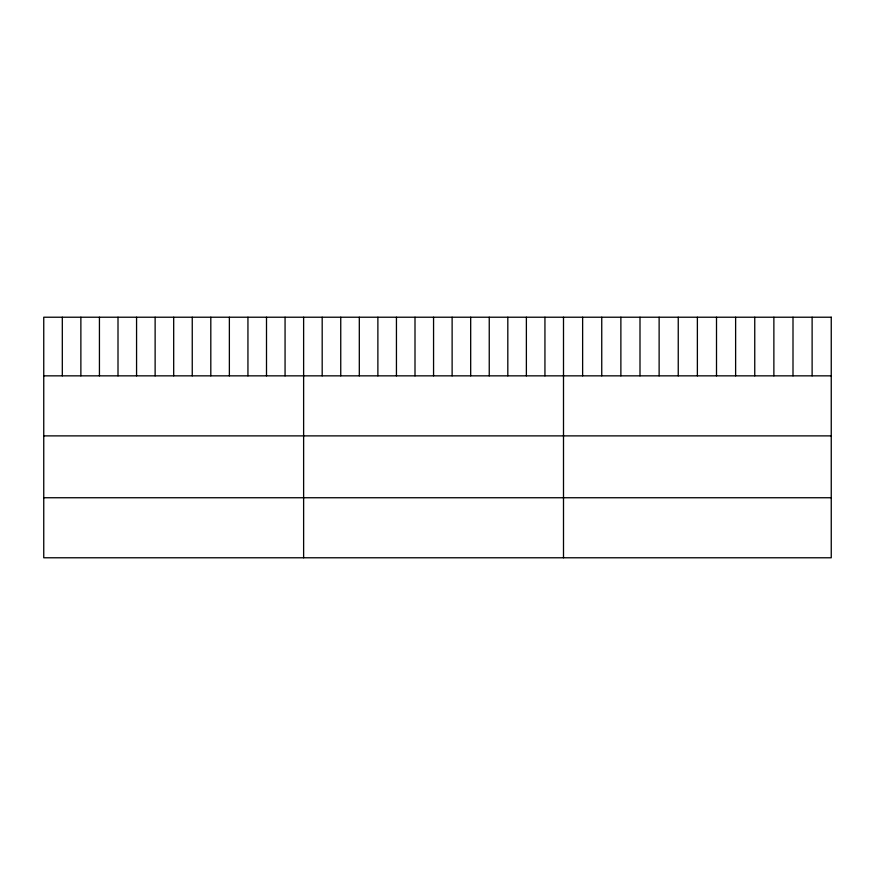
<?xml version="1.0" encoding="UTF-8"?>
<svg xmlns="http://www.w3.org/2000/svg" width="875" height="875" viewBox="0 0 875 875"><rect width="100%" height="100%" fill="white"/><g stroke="black" fill="none" stroke-linecap="round" stroke-linejoin="round"><path stroke-width="1.31" d="M43.75 375.845L831.25 375.845M43.75 435.881L831.25 435.881M43.75 497.744L831.25 497.744M812.12 317.22L812.12 375.845M793.002 317.22L793.002 375.845M773.872 317.22L773.872 375.845M754.753 317.22L754.753 375.845M735.623 317.22L735.623 375.845M716.505 317.22L716.505 375.845M697.375 317.22L697.375 375.845M678.245 317.22L678.245 375.845M659.127 317.22L659.127 375.845M639.997 317.22L639.997 375.845M620.878 317.22L620.878 375.845M601.748 317.22L601.748 375.845M582.63 317.22L582.63 375.845M563.5 317.22L563.5 557.78M544.939 317.22L544.939 375.845M526.378 317.22L526.378 375.845M507.817 317.22L507.817 375.845M489.245 317.22L489.245 375.845M470.684 317.22L470.684 375.845M452.123 317.22L452.123 375.845M433.562 317.22L433.562 375.845M415.002 317.22L415.002 375.845M396.441 317.22L396.441 375.845M377.88 317.22L377.88 375.845M359.308 317.22L359.308 375.845M340.747 317.22L340.747 375.845M322.186 317.22L322.186 375.845M303.625 317.22L303.625 557.78M285.064 317.22L285.064 375.845M266.503 317.22L266.503 375.845M247.942 317.22L247.942 375.845M229.37 317.22L229.37 375.845M210.809 317.22L210.809 375.845M192.248 317.22L192.248 375.845M173.688 317.22L173.688 375.845M155.127 317.22L155.127 375.845M136.566 317.22L136.566 375.845M118.005 317.22L118.005 375.845M99.433 317.22L99.433 375.845M80.872 317.22L80.872 375.845M62.311 317.22L62.311 375.845M831.25 317.22L43.75 317.22L43.75 557.78L831.25 557.78L831.25 317.22"/></g></svg>
